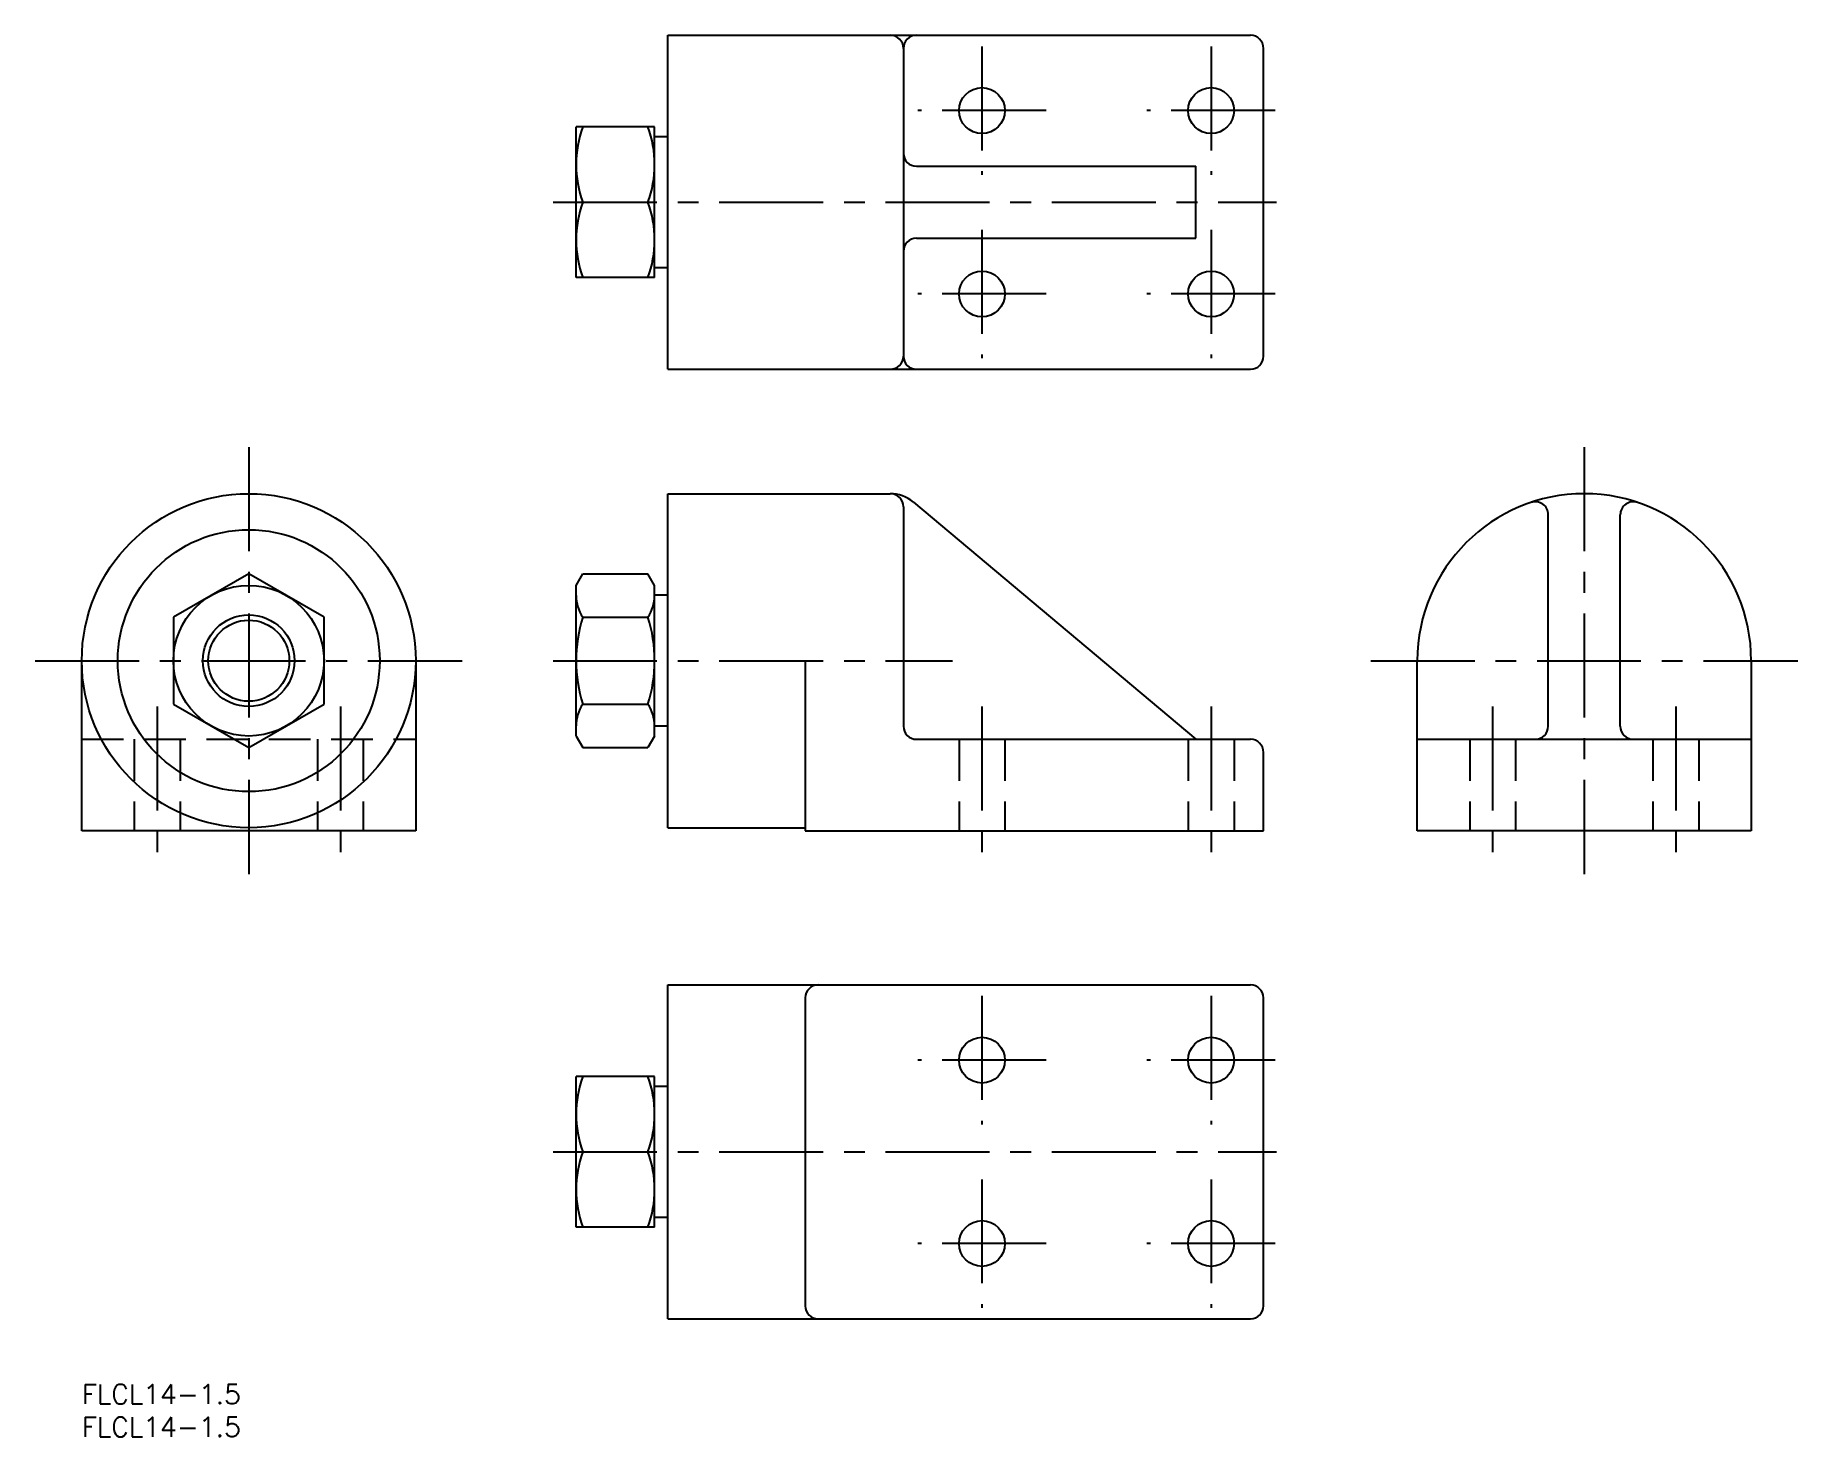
# Model space of a CAD drawing. Extents: x -7 to 262, y -8 to 206.
import ezdxf

# ---------------------------------------------------------------- set-up
doc = ezdxf.new("R2010")
doc.units = 0
doc.header["$LTSCALE"] = 0.5
doc.linetypes.add('CENTER', pattern=[50.8, 31.75, -6.35, 6.35, -6.35])
doc.linetypes.add('DASHED', pattern=[19.05, 12.7, -6.35])
for name, color, linetype in [('MSM_CENTER', 1, 'CENTER'), ('MSM_CONTINUOUS', 7, 'CONTINUOUS'), ('MSM_DASHED', 4, 'DASHED'), ('MSM_NARROW', 5, 'CONTINUOUS'), ('MSM_PART_NUMBER', 7, 'CONTINUOUS')]:
    doc.layers.add(name, color=color, linetype=linetype)
doc.styles.get("Standard").update_dxf_attribs({"font": 'txt.shx', "height": 3, "bigfont": 'bigfont.shx'})

# ---------------------------------------------------------------- blocks, each defined once
blk = doc.blocks.new('*U9')
at = {"layer": 'MSM_PART_NUMBER'}
blk.add_text('FLCL14-1.5', height=3, dxfattribs=at).set_placement((0, -3))
blk = doc.blocks.new('*U10')
at = {"layer": 'MSM_PART_NUMBER'}
blk.add_text('FLCL14-1.5', height=3, dxfattribs=at).set_placement((0, -8))

msp = doc.modelspace()

# ---------------------------------------------------------------- linework, layer by layer
at = {"layer": 'MSM_CENTER'}
for p, q in [((137.5, 204.3), (137.5, 184.7)), ((172.5, 204.3), (172.5, 184.7)), ((147.3, 194.5), (127.7, 194.5)), ((182.3, 194.5), (162.7, 194.5)), ((71.98, 180.5), (182.5, 180.5)), ((137.5, 176.3), (137.5, 156.7)), ((172.5, 176.3), (172.5, 156.7)), ((147.3, 166.5), (127.7, 166.5)), ((182.3, 166.5), (162.7, 166.5)), ((25.5, 143.11), (25.5, 77.89)), ((229.5, 143.11), (229.5, 77.89)), ((-7.11, 110.5), (58.11, 110.5)), ((71.98, 110.5), (133, 110.5)), ((196.89, 110.5), (262.11, 110.5)), ((11.5, 103.5), (11.5, 81)), ((39.5, 103.5), (39.5, 81)), ((137.5, 103.5), (137.5, 81)), ((172.5, 103.5), (172.5, 81)), ((215.5, 103.5), (215.5, 81)), ((243.5, 103.5), (243.5, 81)), ((137.5, 59.3), (137.5, 39.7)), ((172.5, 59.3), (172.5, 39.7)), ((147.3, 49.5), (127.7, 49.5)), ((182.3, 49.5), (162.7, 49.5)), ((71.98, 35.5), (182.5, 35.5)), ((137.5, 31.3), (137.5, 11.7)), ((172.5, 31.3), (172.5, 11.7)), ((147.3, 21.5), (127.7, 21.5)), ((182.3, 21.5), (162.7, 21.5))]:
    msp.add_line(p, q, dxfattribs=at)
at = {"layer": 'MSM_CONTINUOUS'}
for p, q in [((89.5, 206), (178.5, 206)), ((89.5, 155), (89.5, 206)), ((125.5, 204), (125.5, 157)), ((180.5, 157), (180.5, 204)), ((75.5, 169), (75.5, 192)), ((87.5, 192), (75.5, 192)), ((87.5, 169), (87.5, 192)), ((89.5, 190.5), (87.5, 190.5)), ((127.5, 186), (170.19, 186)), ((170.19, 175), (170.19, 186)), ((76.53, 180.5), (86.47, 180.5)), ((127.5, 175), (170.19, 175)), ((89.5, 170.5), (87.5, 170.5)), ((87.5, 169), (75.5, 169)), ((89.5, 155), (178.5, 155)), ((89.5, 85), (89.5, 136)), ((89.5, 136), (123.5, 136)), ((127.03, 134.71), (170.19, 98.5)), ((125.5, 134), (125.5, 100.5)), ((224, 100.5), (224, 132.77)), ((235, 100.5), (235, 132.77)), ((25.5, 123.78), (14, 117.14)), ((37, 117.14), (25.5, 123.78)), ((75.5, 122), (76.53, 123.78)), ((75.5, 99), (75.5, 122)), ((76.53, 123.78), (86.47, 123.78)), ((87.5, 122), (86.47, 123.78)), ((87.5, 99), (87.5, 122)), ((89.5, 120.5), (87.5, 120.5)), ((14, 117.14), (14, 103.86)), ((37, 103.86), (37, 117.14)), ((76.53, 117.14), (86.47, 117.14)), ((0, 84.5), (0, 110.5)), ((51, 110.5), (51, 84.5)), ((110.5, 110.5), (110.5, 84.5)), ((204, 84.5), (204, 110.5)), ((255, 110.5), (255, 84.5)), ((14, 103.86), (25.5, 97.22)), ((25.5, 97.22), (37, 103.86)), ((76.53, 103.86), (86.47, 103.86)), ((89.5, 100.5), (87.5, 100.5)), ((75.5, 99), (76.53, 97.22)), ((76.53, 97.22), (86.47, 97.22)), ((87.5, 99), (86.47, 97.22)), ((127.5, 98.5), (178.5, 98.5)), ((204, 98.5), (255, 98.5)), ((180.5, 84.5), (180.5, 96.5)), ((51, 84.5), (0, 84.5)), ((89.5, 85), (110.5, 85)), ((110.5, 84.5), (180.5, 84.5)), ((255, 84.5), (204, 84.5)), ((89.5, 61), (178.5, 61)), ((89.5, 10), (89.5, 61)), ((110.5, 59), (110.5, 12)), ((180.5, 12), (180.5, 59)), ((75.5, 24), (75.5, 47)), ((87.5, 47), (75.5, 47)), ((87.5, 24), (87.5, 47)), ((89.5, 45.5), (87.5, 45.5)), ((76.53, 35.5), (86.47, 35.5)), ((89.5, 25.5), (87.5, 25.5)), ((87.5, 24), (75.5, 24)), ((89.5, 10), (178.5, 10))]:
    msp.add_line(p, q, dxfattribs=at)
for centre, radius in [((137.5, 194.5), 3.5), ((172.5, 194.5), 3.5), ((137.5, 166.5), 3.5), ((172.5, 166.5), 3.5), ((25.5, 110.5), 25.5), ((25.5, 110.5), 20), ((25.5, 110.5), 11.5), ((25.5, 110.5), 6.19), ((137.5, 49.5), 3.5), ((172.5, 49.5), 3.5), ((137.5, 21.5), 3.5), ((172.5, 21.5), 3.5)]:
    msp.add_circle(centre, radius, dxfattribs=at)
for centre, radius, start, end in [((123.5, 204), 2, 0, 90), ((127.5, 204), 2, 90, 180), ((178.5, 204), 2, 0, 90), ((92.11, 186.25), 16.61, 159.7438, 200.2562), ((70.89, 186.25), 16.61, 339.7438, 20.2562), ((127.5, 188), 2, 180, 270), ((92.11, 174.75), 16.61, 159.7438, 200.2562), ((70.89, 174.75), 16.61, 339.7438, 20.2562), ((127.5, 173), 2, 90, 180), ((123.5, 157), 2, 270, 0), ((127.5, 157), 2, 180, 270), ((178.5, 157), 2, 270, 0), ((123.5, 134), 2, 0, 90), ((123.5, 130.51), 5.49, 50, 90), ((229.5, 110.5), 25.5, 0, 180), ((222, 132.77), 2, 0, 108.6115), ((237, 132.77), 2, 71.3885, 180), ((81.38, 120.46), 5.88, 180, 214.3842), ((81.62, 120.46), 5.88, 325.6158, 0), ((97.47, 110.5), 21.97, 162.412, 197.588), ((65.53, 110.5), 21.97, 342.412, 17.588), ((81.38, 100.54), 5.88, 145.6158, 180), ((81.62, 100.54), 5.88, 0, 34.3842), ((127.5, 100.5), 2, 180, 270), ((222, 100.5), 2, 270, 0), ((237, 100.5), 2, 180, 270), ((178.5, 96.5), 2, 0, 90), ((112.5, 59), 2, 90, 180), ((178.5, 59), 2, 0, 90), ((92.11, 41.25), 16.61, 159.7438, 200.2562), ((70.89, 41.25), 16.61, 339.7438, 20.2562), ((92.11, 29.75), 16.61, 159.7438, 200.2562), ((70.89, 29.75), 16.61, 339.7438, 20.2562), ((112.5, 12), 2, 180, 270), ((178.5, 12), 2, 270, 0)]:
    msp.add_arc(centre, radius, start, end, dxfattribs=at)
at = {"layer": 'MSM_DASHED'}
for p, q in [((0, 98.5), (51, 98.5)), ((8, 98.5), (8, 84.5)), ((15, 98.5), (15, 84.5)), ((36, 98.5), (36, 84.5)), ((43, 98.5), (43, 84.5)), ((134, 98.5), (134, 84.5)), ((141, 98.5), (141, 84.5)), ((169, 98.5), (169, 84.5)), ((176, 98.5), (176, 84.5)), ((212, 98.5), (212, 84.5)), ((219, 98.5), (219, 84.5)), ((240, 98.5), (240, 84.5)), ((247, 98.5), (247, 84.5))]:
    msp.add_line(p, q, dxfattribs=at)
at = {"layer": 'MSM_NARROW'}
msp.add_circle((25.5, 110.5), 7, dxfattribs=at)

# ---------------------------------------------------------------- block references
at = {"layer": 'MSM_CONTINUOUS'}
for name in ['*U9', '*U10']:
    msp.add_blockref(name, (0, 0), dxfattribs=at)

doc.saveas('drawing.dxf')
